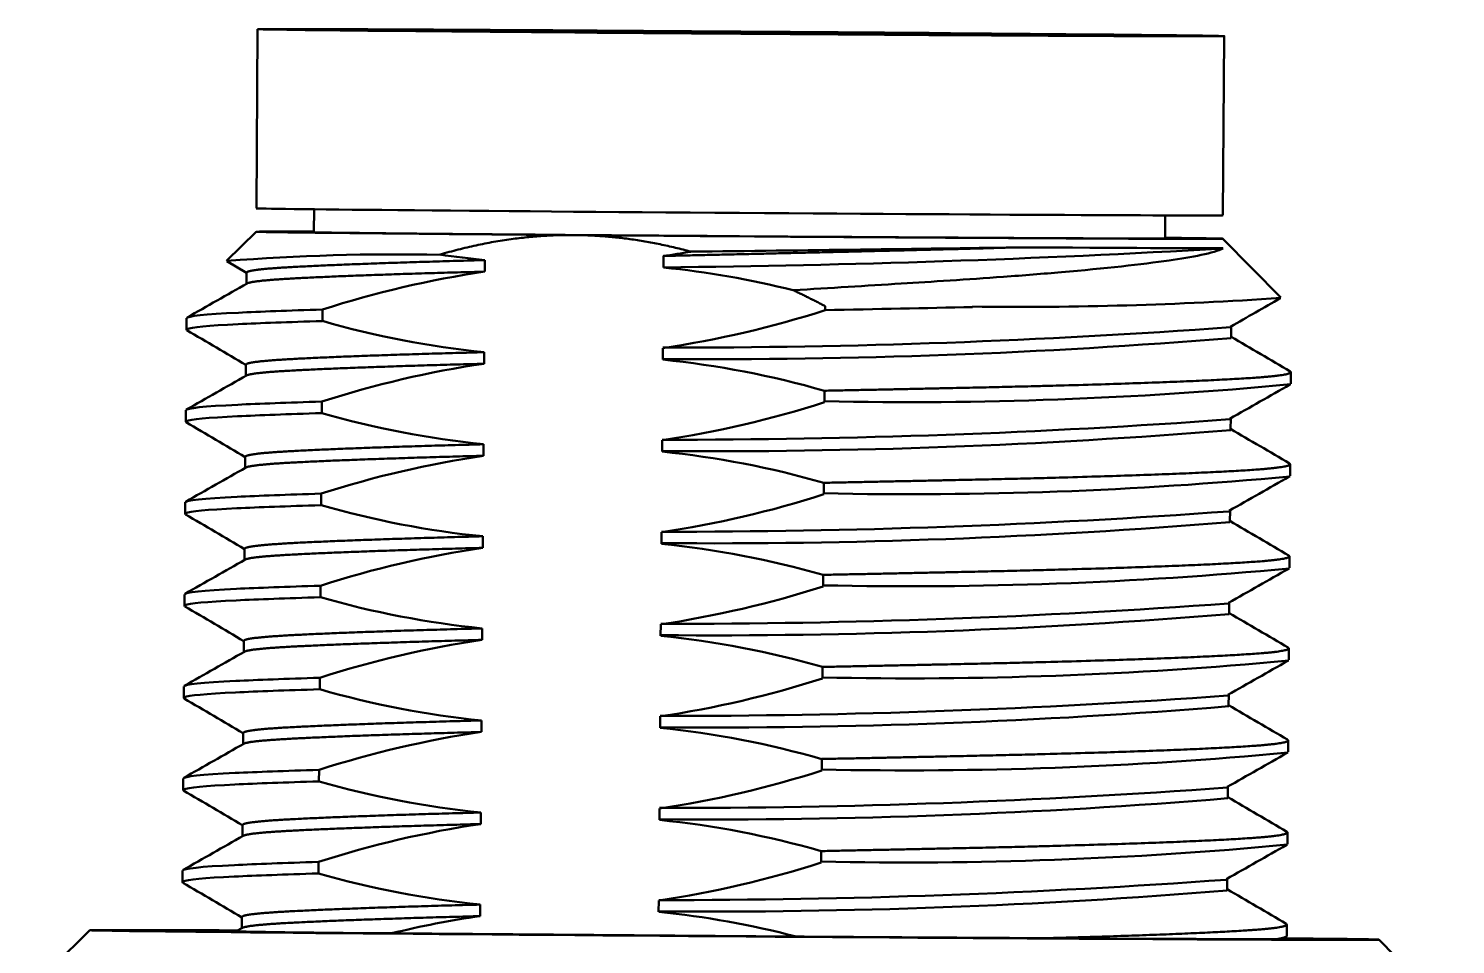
# Model space of a CAD drawing. Header units: millimetres. Extents: x 0 to 420, y 0 to 297.
# Drawn here: x 299.031 to 301.245, y 278.245 to 279.666 of the extents above; entities that cross this region are included whole.
import ezdxf

# ---------------------------------------------------------------- set-up
doc = ezdxf.new("R2010")
doc.units = ezdxf.units.MM
doc.header["$LTSCALE"] = 0.75
doc.layers.add('Visible', color=7, linetype='Continuous', lineweight=50)

msp = doc.modelspace()

# ---------------------------------------------------------------- linework, layer by layer
at = {"layer": 'Visible', "extrusion": (0, 1, 0)}
for p, q in [((299.3844, 279.3873), (299.3864, 279.6652)), ((300.8843, 279.3764), (300.8863, 279.6544)), ((299.4739, 279.3858), (299.4737, 279.35)), ((300.7947, 279.3762), (300.7945, 279.3404)), ((299.3841, 279.351), (299.3382, 279.3057)), ((300.8841, 279.3401), (300.9742, 279.2487)), ((299.3693, 279.287), (299.3384, 279.3052)), ((299.7389, 279.3069), (299.7388, 279.289)), ((300.016, 279.2954), (300.0161, 279.3133)), ((299.3692, 279.2702), (299.3693, 279.2875)), ((300.267, 279.2355), (300.2669, 279.2292)), ((299.2758, 279.1989), (299.276, 279.2168)), ((299.4868, 279.2124), (299.487, 279.2302)), ((300.8973, 279.1872), (300.8974, 279.2043)), ((300.015, 279.1526), (300.0151, 279.1704)), ((299.3681, 279.1274), (299.3682, 279.1447)), ((299.7379, 279.164), (299.7378, 279.1461)), ((300.9896, 279.1151), (300.9897, 279.1329)), ((300.266, 279.1042), (300.2659, 279.0863)), ((299.4858, 279.0695), (299.4859, 279.0874)), ((299.2748, 279.0561), (299.2749, 279.0739)), ((300.8963, 279.0443), (300.8964, 279.0615)), ((299.7369, 279.0211), (299.7367, 279.0033)), ((300.0139, 279.0097), (300.014, 279.0276)), ((299.3671, 278.9845), (299.3672, 279.0018)), ((300.9885, 278.9722), (300.9887, 278.9901)), ((300.265, 278.9613), (300.2649, 278.9435)), ((299.2738, 278.9132), (299.2739, 278.9311)), ((299.4848, 278.9267), (299.4849, 278.9445)), ((300.8952, 278.9015), (300.8954, 278.9186)), ((300.0129, 278.8669), (300.013, 278.8847)), ((299.366, 278.8417), (299.3662, 278.859)), ((299.7358, 278.8783), (299.7357, 278.8604)), ((300.9875, 278.8294), (300.9876, 278.8472)), ((300.264, 278.8185), (300.2638, 278.8006)), ((299.4837, 278.7838), (299.4838, 278.8017)), ((299.2727, 278.7704), (299.2729, 278.7882)), ((300.8942, 278.7586), (300.8943, 278.7758)), ((299.7348, 278.7354), (299.7347, 278.7176)), ((300.0118, 278.724), (300.012, 278.7419)), ((299.365, 278.6988), (299.3651, 278.7161)), ((300.9865, 278.6865), (300.9866, 278.7044)), ((299.4827, 278.641), (299.4828, 278.6588)), ((300.2629, 278.6756), (300.2628, 278.6578)), ((299.2717, 278.6275), (299.2718, 278.6454)), ((300.8932, 278.6158), (300.8933, 278.6329)), ((299.7338, 278.5926), (299.7336, 278.5747)), ((300.0108, 278.5811), (300.0109, 278.599)), ((299.364, 278.556), (299.3641, 278.5733)), ((300.9854, 278.5437), (300.9856, 278.5615)), ((300.2619, 278.5328), (300.2618, 278.5149)), ((299.2707, 278.4847), (299.2708, 278.5025)), ((299.4816, 278.4981), (299.4818, 278.516)), ((300.8921, 278.4729), (300.8922, 278.4901)), ((299.7327, 278.4497), (299.7326, 278.4319)), ((300.0098, 278.4383), (300.0099, 278.4561)), ((299.3629, 278.4131), (299.3631, 278.4304)), ((300.9844, 278.4008), (300.9845, 278.4187)), ((299.4806, 278.3553), (299.4807, 278.3731)), ((300.2609, 278.3899), (300.2607, 278.3721)), ((299.2696, 278.3418), (299.2698, 278.3597)), ((300.8911, 278.3301), (300.8912, 278.3472)), ((299.7317, 278.3069), (299.7316, 278.289)), ((300.0087, 278.2954), (300.0089, 278.3133)), ((299.3619, 278.2702), (299.362, 278.2876)), ((299.1262, 278.2671), (299.0697, 278.2114)), ((299.3533, 278.2654), (299.3628, 278.2708)), ((300.2219, 278.2572), (299.5942, 278.2623)), ((300.9833, 278.258), (300.9835, 278.2758)), ((300.9822, 278.2567), (300.9768, 278.2536)), ((301.1262, 278.2526), (301.1776, 278.2004))]:
    msp.add_line(p, q, dxfattribs=at)
at = {"layer": 'Visible', "extrusion": (1e-16, 0, -1)}
for centre, radius, start, end in [((-299.833, 297.6213), 18.3266, 266.71076, 269.42775), ((-299.6007, 275.9565), 3.3593, 85.5216, 91.1735), ((-299.8327, 280.608), 1.3077, 260.0532, 261.9358), ((-299.9716, 277.722), 1.5842, 72.1846, 81.5486), ((-299.881, 277.9297), 1.3723, 95.6445, 104.1951), ((-300.5693, 285.1568), 5.9225, 266.07975, 270.71111), ((-299.8814, 280.5845), 1.4277, 275.7683, 286.0432), ((-299.7823, 280.7374), 1.5842, 252.1845, 261.5486), ((-300.0282, 291.0899), 11.9188, 265.82328, 270.06295), ((-300.0932, 288.9959), 9.8428, 265.31351, 270.45542), ((-299.9706, 277.5792), 1.5842, 72.1845, 81.5486), ((-299.8715, 277.732), 1.4277, 95.7683, 106.0432), ((-300.3993, 285.3962), 6.3097, 264.63103, 271.2107), ((-299.7812, 280.5945), 1.5842, 252.1845, 261.5486), ((-299.8804, 280.4417), 1.4277, 275.7683, 286.0432), ((-300.0271, 290.947), 11.9188, 265.82328, 270.06295), ((-300.0922, 288.8531), 9.8428, 265.31351, 270.45542), ((-299.9696, 277.4363), 1.5842, 72.1845, 81.5486), ((-299.8704, 277.5892), 1.4277, 95.7683, 106.0432), ((-300.3982, 285.2533), 6.3097, 264.63103, 271.2107), ((-299.8793, 280.2988), 1.4277, 275.7683, 286.0432), ((-299.7802, 280.4517), 1.5842, 252.1845, 261.5486), ((-300.0261, 290.8042), 11.9188, 265.82328, 270.06295), ((-300.0911, 288.7102), 9.8428, 265.31351, 270.45542), ((-299.9685, 277.2935), 1.5842, 72.1845, 81.5486), ((-299.8694, 277.4463), 1.4277, 95.7683, 106.0432), ((-300.3972, 285.1105), 6.3097, 264.63103, 271.2107), ((-299.7791, 280.3088), 1.5842, 252.1845, 261.5486), ((-299.8783, 280.156), 1.4277, 275.7683, 286.0432), ((-300.0251, 290.6613), 11.9188, 265.82328, 270.06295), ((-300.0901, 288.5674), 9.8428, 265.31351, 270.45542), ((-299.8684, 277.3035), 1.4277, 95.7683, 106.0432), ((-299.9675, 277.1506), 1.5842, 72.1845, 81.5486), ((-300.3961, 284.9676), 6.3097, 264.63103, 271.2107), ((-299.7781, 280.166), 1.5842, 252.1845, 261.5486), ((-299.8773, 280.0131), 1.4277, 275.7683, 286.0432), ((-300.0891, 288.4245), 9.8428, 265.31351, 270.45542), ((-300.024, 290.5184), 11.9188, 265.82328, 270.06295), ((-299.9665, 277.0078), 1.5842, 72.1845, 81.5486), ((-299.8673, 277.1606), 1.4277, 95.7683, 106.0432), ((-300.3951, 284.8248), 6.3097, 264.63103, 271.2107), ((-299.7771, 280.0231), 1.5842, 252.1845, 261.5486), ((-299.8762, 279.8702), 1.4277, 275.7683, 286.0432), ((-300.023, 290.3756), 11.9188, 265.82328, 270.06295), ((-300.088, 288.2817), 9.8428, 265.31351, 270.45542), ((-299.8663, 277.0178), 1.4277, 95.7683, 106.0432), ((-299.9654, 276.8649), 1.5842, 72.1845, 81.5486), ((-300.3941, 284.6819), 6.3097, 264.63103, 271.2107), ((-299.776, 279.8803), 1.5842, 252.1846, 261.5486), ((-299.8752, 279.7274), 1.4277, 275.7683, 286.0432), ((-300.087, 288.1388), 9.8428, 265.31351, 270.45542), ((-300.022, 290.2327), 11.9188, 265.82328, 270.06295), ((-299.9329, 276.8865), 1.4169, 76.1697, 81.8324), ((-299.8719, 276.9175), 1.3848, 95.6707, 104.6417), ((-299.6795, 294.8179), 16.5558, 270.29538, 271.12894)]:
    msp.add_arc(centre, radius, start, end, dxfattribs=at)
for major_axis in [(-0.75, 0.0054), (-0.5928, 0.0043)]:
    msp.add_ellipse((300.1363, 279.6598), major_axis=major_axis, ratio=0.002285, dxfattribs=at)
for centre, major_axis, ratio, start_param, end_param in [((300.1343, 279.3818), (-0.75, 0.0054), 0.002285, 3.141593, 6.283185), ((300.1341, 279.3455), (-0.75, 0.0054), 0.002285, -1.22207, 0.49373), ((300.1341, 279.3455), (-0.6786, 0.0049), 0.002285, 2.909831, 6.514947), ((300.1341, 279.3455), (-0.75, 0.0054), 0.002285, 2.647863, 5.061115), ((300.134, 279.3312), (-0.7643, 0.0055), 0.002285, 3.332323, 4.117721), ((300.1332, 279.2295), (0.8575, 0.0171), 0.00348, 1.134337, 1.414285), ((300.1262, 278.2598), (-1, 0.0073), 0.002285, 2.592168, 6.974769), ((300.1262, 278.2598), (-0.8571, 0.0062), 0.002285, 3.329297, 4.114695)]:
    msp.add_ellipse(centre, major_axis=major_axis, ratio=ratio, start_param=start_param, end_param=end_param, dxfattribs=at)
at = {"layer": 'Visible'}
for points, weights in [([(299.6695, 279.3155), (299.7759, 279.3466), (299.8778, 279.3458)], [1.78105560749, 1.81904761762, 1.81904761762]), ([(299.8778, 279.3458), (299.9668, 279.3451), (300.0586, 279.32)], [1.81904761762, 1.81904761762, 1.7900251174]), ([(300.2175, 279.2602), (300.2419, 279.2487), (300.267, 279.2355)], [1.72381889677, 1.71158426642, 1.69777777647]), ([(300.9833, 278.258), (300.9833, 278.2556), (300.9683, 278.2534)], [0.962404927456, 0.964401138441, 0.974963967386])]:
    msp.add_rational_spline(points, weights, degree=2, dxfattribs=at)
for points, weights, knots in [([(300.5622, 279.3266), (300.512, 279.3251), (300.4572, 279.3237), (300.2462, 279.3185), (300.0161, 279.3133)], [0.975309662965, 0.984497722588, 1, 0.942877655711, 0.971486845258], [0.06661591, 0.06661591, 0.06661591, 0.06944444, 0.06944444, 0.07986695, 0.07986695, 0.07986695]), ([(299.7389, 279.3069), (299.5396, 279.3016), (299.4411, 279.2962), (299.3693, 279.2923), (299.3693, 279.2875)], [0.971486845258, 0.942877655711, 1, 0.957732136991, 0.962404927456], [0.08679972, 0.08679972, 0.08679972, 0.09722222, 0.09722222, 0.10493439, 0.10493439, 0.10493439]), ([(299.7388, 279.289), (299.5394, 279.2838), (299.4409, 279.2784), (299.3774, 279.2749), (299.3701, 279.2707)], [0.971486845258, 0.942877655711, 1, 0.962408015843, 0.961945527063], [0.08679972, 0.08679972, 0.08679972, 0.09722222, 0.09722222, 0.10408123, 0.10408123, 0.10408123]), ([(299.7379, 279.164), (299.5385, 279.1588), (299.44, 279.1534), (299.3683, 279.1495), (299.3682, 279.1447)], [0.971486845258, 0.942877655711, 1, 0.957732136991, 0.962404927456], [0.19791083, 0.19791083, 0.19791083, 0.20833333, 0.20833333, 0.2160455, 0.2160455, 0.2160455]), ([(299.7378, 279.1461), (299.5384, 279.1409), (299.4399, 279.1355), (299.3764, 279.1321), (299.369, 279.1279)], [0.971486845258, 0.942877655711, 1, 0.962408015843, 0.961945527063], [0.19791083, 0.19791083, 0.19791083, 0.20833333, 0.20833333, 0.21519234, 0.21519234, 0.21519234]), ([(300.9886, 279.1342), (300.9974, 279.129), (300.938, 279.1247), (300.8167, 279.1159), (300.4949, 279.109), (300.3854, 279.1066), (300.266, 279.1042)], [0.961951858224, 0.961261368762, 1, 0.923879532511, 1, 0.972729596799, 0.964998613553], [0.15959844, 0.15959844, 0.15959844, 0.16666667, 0.16666667, 0.18055556, 0.18055556, 0.18553129, 0.18553129, 0.18553129]), ([(299.7369, 279.0211), (299.5375, 279.0159), (299.439, 279.0105), (299.3672, 279.0066), (299.3672, 279.0018)], [0.971486845258, 0.942877655711, 1, 0.957732136991, 0.962404927456], [0.30902194, 0.30902194, 0.30902194, 0.31944444, 0.31944444, 0.32715661, 0.32715661, 0.32715661]), ([(299.7367, 279.0033), (299.5374, 278.998), (299.4389, 278.9927), (299.3754, 278.9892), (299.368, 278.985)], [0.971486845258, 0.942877655711, 1, 0.962408015843, 0.961945527063], [0.30902194, 0.30902194, 0.30902194, 0.31944444, 0.31944444, 0.32630345, 0.32630345, 0.32630345]), ([(300.9876, 278.9914), (300.9964, 278.9862), (300.937, 278.9819), (300.8156, 278.9731), (300.4938, 278.9661), (300.3843, 278.9638), (300.265, 278.9613)], [0.961951858224, 0.961261368762, 1, 0.923879532511, 1, 0.972729596799, 0.964998613553], [0.27070955, 0.27070955, 0.27070955, 0.27777778, 0.27777778, 0.29166667, 0.29166667, 0.29664241, 0.29664241, 0.29664241]), ([(299.7358, 278.8783), (299.5365, 278.8731), (299.438, 278.8677), (299.3662, 278.8638), (299.3662, 278.859)], [0.971486845258, 0.942877655711, 1, 0.957732136991, 0.962404927456], [0.42013305, 0.42013305, 0.42013305, 0.43055556, 0.43055556, 0.43826772, 0.43826772, 0.43826772]), ([(299.7357, 278.8604), (299.5363, 278.8552), (299.4378, 278.8498), (299.3743, 278.8464), (299.367, 278.8422)], [0.971486845258, 0.942877655711, 1, 0.962408015843, 0.961945527063], [0.42013305, 0.42013305, 0.42013305, 0.43055556, 0.43055556, 0.43741456, 0.43741456, 0.43741456]), ([(299.7348, 278.7354), (299.5354, 278.7302), (299.4369, 278.7248), (299.3652, 278.7209), (299.3651, 278.7161)], [0.971486845258, 0.942877655711, 1, 0.957732136991, 0.962404927456], [0.53124416, 0.53124416, 0.53124416, 0.54166667, 0.54166667, 0.54937883, 0.54937883, 0.54937883]), ([(299.7347, 278.7176), (299.5353, 278.7123), (299.4368, 278.707), (299.3733, 278.7035), (299.3659, 278.6993)], [0.971486845258, 0.942877655711, 1, 0.962408015843, 0.961945527063], [0.53124416, 0.53124416, 0.53124416, 0.54166667, 0.54166667, 0.54852567, 0.54852567, 0.54852567]), ([(299.7338, 278.5926), (299.5344, 278.5873), (299.4359, 278.582), (299.3641, 278.5781), (299.3641, 278.5733)], [0.971486845258, 0.942877655711, 1, 0.957732136991, 0.962404927456], [0.64235527, 0.64235527, 0.64235527, 0.65277778, 0.65277778, 0.66048994, 0.66048994, 0.66048994]), ([(299.7336, 278.5747), (299.5343, 278.5695), (299.4358, 278.5641), (299.3722, 278.5607), (299.3649, 278.5565)], [0.971486845258, 0.942877655711, 1, 0.962408015843, 0.961945527063], [0.64235527, 0.64235527, 0.64235527, 0.65277778, 0.65277778, 0.65963679, 0.65963679, 0.65963679]), ([(300.9844, 278.5628), (300.9933, 278.5576), (300.9339, 278.5533), (300.8125, 278.5445), (300.4907, 278.5376), (300.3812, 278.5352), (300.2619, 278.5328)], [0.961951858224, 0.961261368762, 1, 0.923879532511, 1, 0.972729596799, 0.964998613553], [0.60404289, 0.60404289, 0.60404289, 0.61111111, 0.61111111, 0.625, 0.625, 0.62997574, 0.62997574, 0.62997574]), ([(299.7327, 278.4497), (299.5333, 278.4445), (299.4348, 278.4391), (299.3631, 278.4352), (299.3631, 278.4304)], [0.971486845258, 0.942877655711, 1, 0.957732136991, 0.962404927456], [0.75346638, 0.75346638, 0.75346638, 0.76388889, 0.76388889, 0.77160105, 0.77160105, 0.77160105]), ([(299.7326, 278.4319), (299.5332, 278.4266), (299.4347, 278.4213), (299.3712, 278.4178), (299.3639, 278.4136)], [0.971486845258, 0.942877655711, 1, 0.962408015843, 0.961945527063], [0.75346638, 0.75346638, 0.75346638, 0.76388889, 0.76388889, 0.7707479, 0.7707479, 0.7707479]), ([(300.9834, 278.42), (300.9922, 278.4148), (300.9329, 278.4105), (300.8115, 278.4017), (300.4897, 278.3947), (300.3802, 278.3924), (300.2609, 278.3899)], [0.961951858224, 0.961261368762, 1, 0.923879532511, 1, 0.972729596799, 0.964998613553], [0.715154, 0.715154, 0.715154, 0.72222222, 0.72222222, 0.73611111, 0.73611111, 0.74108685, 0.74108685, 0.74108685]), ([(299.7317, 278.3069), (299.5323, 278.3016), (299.4338, 278.2963), (299.3621, 278.2924), (299.362, 278.2876)], [0.971486845258, 0.942877655711, 1, 0.957732136991, 0.962404927456], [0.8645775, 0.8645775, 0.8645775, 0.875, 0.875, 0.88271217, 0.88271217, 0.88271217]), ([(299.7316, 278.289), (299.5322, 278.2838), (299.4337, 278.2784), (299.3702, 278.275), (299.3628, 278.2708)], [0.971486845258, 0.942877655711, 1, 0.962408015843, 0.961945527063], [0.8645775, 0.8645775, 0.8645775, 0.875, 0.875, 0.88185901, 0.88185901, 0.88185901]), ([(300.9824, 278.2771), (300.9912, 278.2719), (300.9318, 278.2676), (300.8372, 278.2608), (300.6085, 278.2547)], [0.961951858224, 0.961261368762, 1, 0.939675352063, 0.974963967386], [0.82626511, 0.82626511, 0.82626511, 0.83333333, 0.83333333, 0.84434013, 0.84434013, 0.84434013])]:
    msp.add_rational_spline(points, weights, degree=2, knots=knots, dxfattribs=at)
for points, knots in [([(300.5622, 279.3266), (300.4892, 279.3254), (300.4076, 279.3243), (300.2362, 279.3221), (300.1471, 279.321), (300.0586, 279.32)], [-0.373099, -0.373099, -0.373099, -0.373099, -0.1865478, -0.1865478, -0.000001, -0.000001, -0.000001, -0.000001]), ([(300.8844, 279.3254), (300.8711, 279.3175), (300.8356, 279.3115), (300.7582, 279.3002), (300.7016, 279.294), (300.6055, 279.2857), (300.5755, 279.2833), (300.4871, 279.2768), (300.4323, 279.2735), (300.3311, 279.2671), (300.2749, 279.2636), (300.2175, 279.2602)], [0, 0, 0, 0, 0.233034, 0.233034, 0.519617, 0.519617, 0.63878, 0.63878, 0.852299, 0.852299, 1.097842, 1.097842, 1.097842, 1.097842]), ([(299.2766, 279.198), (299.2755, 279.1987), (299.2756, 279.1994), (299.277, 279.2), (299.2826, 279.2027), (299.3101, 279.2053), (299.3563, 279.2075), (299.3898, 279.2091), (299.4342, 279.2107), (299.4868, 279.2124)], [0.8254343, 0.8254343, 0.8254343, 0.8254343, 0.881871, 0.881871, 0.881871, 1.1140692, 1.1140692, 1.1140692, 1.2823998, 1.2823998, 1.2823998, 1.2823998]), ([(299.487, 279.2302), (299.4343, 279.2286), (299.39, 279.2269), (299.3565, 279.2253), (299.3042, 279.2229), (299.2767, 279.2199), (299.2763, 279.2168)], [0.000001, 0.000001, 0.000001, 0.000001, 0.1683588, 0.1683588, 0.1683588, 0.4311612, 0.4311612, 0.4311612, 0.4311612]), ([(299.4859, 279.0874), (299.4333, 279.0857), (299.3889, 279.0841), (299.3554, 279.0825), (299.3031, 279.08), (299.2757, 279.0771), (299.2753, 279.0739)], [0.000001, 0.000001, 0.000001, 0.000001, 0.1683588, 0.1683588, 0.1683588, 0.4311612, 0.4311612, 0.4311612, 0.4311612]), ([(299.2756, 279.0552), (299.2744, 279.0558), (299.2746, 279.0565), (299.2759, 279.0572), (299.2816, 279.0599), (299.3091, 279.0624), (299.3553, 279.0646), (299.3888, 279.0662), (299.4331, 279.0679), (299.4858, 279.0695)], [0.8254343, 0.8254343, 0.8254343, 0.8254343, 0.881871, 0.881871, 0.881871, 1.1140692, 1.1140692, 1.1140692, 1.2823998, 1.2823998, 1.2823998, 1.2823998]), ([(299.2746, 278.9123), (299.2734, 278.913), (299.2735, 278.9136), (299.2749, 278.9143), (299.2805, 278.917), (299.3081, 278.9196), (299.3543, 278.9218), (299.3878, 278.9234), (299.4321, 278.925), (299.4848, 278.9267)], [0.8254343, 0.8254343, 0.8254343, 0.8254343, 0.881871, 0.881871, 0.881871, 1.1140692, 1.1140692, 1.1140692, 1.2823998, 1.2823998, 1.2823998, 1.2823998]), ([(299.4849, 278.9445), (299.4322, 278.9429), (299.3879, 278.9412), (299.3544, 278.9396), (299.3021, 278.9372), (299.2746, 278.9342), (299.2742, 278.9311)], [0.000001, 0.000001, 0.000001, 0.000001, 0.1683588, 0.1683588, 0.1683588, 0.4311612, 0.4311612, 0.4311612, 0.4311612]), ([(299.4838, 278.8017), (299.4312, 278.8), (299.3869, 278.7984), (299.3534, 278.7968), (299.3011, 278.7943), (299.2736, 278.7913), (299.2732, 278.7882)], [0.000001, 0.000001, 0.000001, 0.000001, 0.1683588, 0.1683588, 0.1683588, 0.4311612, 0.4311612, 0.4311612, 0.4311612]), ([(299.2735, 278.7695), (299.2724, 278.7701), (299.2725, 278.7708), (299.2739, 278.7715), (299.2795, 278.7742), (299.307, 278.7767), (299.3532, 278.7789), (299.3867, 278.7805), (299.4311, 278.7822), (299.4837, 278.7838)], [0.8254343, 0.8254343, 0.8254343, 0.8254343, 0.881871, 0.881871, 0.881871, 1.1140692, 1.1140692, 1.1140692, 1.2823998, 1.2823998, 1.2823998, 1.2823998]), ([(299.4828, 278.6588), (299.4302, 278.6572), (299.3858, 278.6555), (299.3523, 278.6539), (299.3, 278.6515), (299.2726, 278.6485), (299.2722, 278.6454)], [0.000001, 0.000001, 0.000001, 0.000001, 0.1683588, 0.1683588, 0.1683588, 0.4311609, 0.4311609, 0.4311609, 0.4311609]), ([(299.2725, 278.6266), (299.2713, 278.6273), (299.2714, 278.6279), (299.2728, 278.6286), (299.2785, 278.6313), (299.306, 278.6339), (299.3522, 278.6361), (299.3857, 278.6377), (299.43, 278.6393), (299.4827, 278.641)], [0.8254343, 0.8254343, 0.8254343, 0.8254343, 0.881871, 0.881871, 0.881871, 1.1140692, 1.1140692, 1.1140692, 1.2823998, 1.2823998, 1.2823998, 1.2823998]), ([(299.4818, 278.516), (299.4291, 278.5143), (299.3848, 278.5127), (299.3513, 278.5111), (299.299, 278.5086), (299.2715, 278.5056), (299.2711, 278.5025)], [0.000001, 0.000001, 0.000001, 0.000001, 0.1683588, 0.1683588, 0.1683588, 0.4311609, 0.4311609, 0.4311609, 0.4311609]), ([(299.2714, 278.4837), (299.2703, 278.4844), (299.2704, 278.4851), (299.2718, 278.4857), (299.2774, 278.4885), (299.305, 278.491), (299.3512, 278.4932), (299.3847, 278.4948), (299.429, 278.4965), (299.4816, 278.4981)], [0.8254343, 0.8254343, 0.8254343, 0.8254343, 0.881871, 0.881871, 0.881871, 1.1140692, 1.1140692, 1.1140692, 1.2823998, 1.2823998, 1.2823998, 1.2823998]), ([(299.4807, 278.3731), (299.4281, 278.3715), (299.3837, 278.3698), (299.3503, 278.3682), (299.298, 278.3657), (299.2705, 278.3628), (299.2701, 278.3597)], [0.000001, 0.000001, 0.000001, 0.000001, 0.1683588, 0.1683588, 0.1683588, 0.4311609, 0.4311609, 0.4311609, 0.4311609]), ([(299.2704, 278.3409), (299.2693, 278.3416), (299.2694, 278.3422), (299.2707, 278.3429), (299.2764, 278.3456), (299.3039, 278.3482), (299.3501, 278.3504), (299.3836, 278.3519), (299.428, 278.3536), (299.4806, 278.3553)], [0.8254343, 0.8254343, 0.8254343, 0.8254343, 0.881871, 0.881871, 0.881871, 1.1140692, 1.1140692, 1.1140692, 1.2823998, 1.2823998, 1.2823998, 1.2823998]), ([(300.6085, 278.2547), (300.5507, 278.2551), (300.4881, 278.2555), (300.3578, 278.2563), (300.2903, 278.2568), (300.2219, 278.2572)], [-0.2875992, -0.2875992, -0.2875992, -0.2875992, -0.143799, -0.143799, -0.000001, -0.000001, -0.000001, -0.000001])]:
    msp.add_open_spline(points, degree=3, knots=knots, dxfattribs=at)
for points in [[(299.6695, 279.3155), (299.6926, 279.312), (299.7157, 279.3091), (299.7389, 279.3069)], [(299.2768, 279.2177), (299.3079, 279.2354), (299.339, 279.2531), (299.3701, 279.2707)], [(300.9738, 279.2478), (300.948, 279.2331), (300.9221, 279.2183), (300.8962, 279.2036)], [(299.3682, 279.1442), (299.3377, 279.1621), (299.3072, 279.1801), (299.2766, 279.198)], [(300.8973, 279.1879), (300.9277, 279.17), (300.9582, 279.1521), (300.9886, 279.1342)], [(299.2757, 279.0749), (299.3068, 279.0925), (299.3379, 279.1102), (299.369, 279.1279)], [(300.9884, 279.1138), (300.9574, 279.0961), (300.9263, 279.0785), (300.8952, 279.0608)], [(299.3672, 279.0013), (299.3367, 279.0193), (299.3061, 279.0372), (299.2756, 279.0552)], [(300.8963, 279.045), (300.9267, 279.0271), (300.9571, 279.0093), (300.9876, 278.9914)], [(299.2747, 278.932), (299.3058, 278.9497), (299.3369, 278.9674), (299.368, 278.985)], [(300.9874, 278.971), (300.9563, 278.9533), (300.9252, 278.9356), (300.8941, 278.9179)], [(299.3662, 278.8585), (299.3356, 278.8764), (299.3051, 278.8944), (299.2746, 278.9123)], [(300.8952, 278.9022), (300.9257, 278.8843), (300.9561, 278.8664), (300.9865, 278.8485)], [(299.2737, 278.7892), (299.3048, 278.8068), (299.3359, 278.8245), (299.367, 278.8422)], [(300.9864, 278.8281), (300.9553, 278.8104), (300.9242, 278.7927), (300.8931, 278.7751)], [(299.3651, 278.7156), (299.3346, 278.7336), (299.3041, 278.7515), (299.2735, 278.7695)], [(300.8942, 278.7593), (300.9246, 278.7414), (300.955, 278.7236), (300.9855, 278.7057)], [(299.2726, 278.6463), (299.3037, 278.664), (299.3348, 278.6816), (299.3659, 278.6993)], [(300.9853, 278.6852), (300.9542, 278.6676), (300.9231, 278.6499), (300.8921, 278.6322)], [(299.3641, 278.5728), (299.3336, 278.5907), (299.303, 278.6087), (299.2725, 278.6266)], [(300.8932, 278.6165), (300.9236, 278.5986), (300.954, 278.5807), (300.9844, 278.5628)], [(299.2716, 278.5034), (299.3027, 278.5211), (299.3338, 278.5388), (299.3649, 278.5565)], [(300.9843, 278.5424), (300.9532, 278.5247), (300.9221, 278.507), (300.891, 278.4894)], [(299.3631, 278.4299), (299.3325, 278.4479), (299.302, 278.4658), (299.2714, 278.4837)], [(300.8921, 278.4736), (300.9225, 278.4557), (300.953, 278.4379), (300.9834, 278.42)], [(299.2706, 278.3606), (299.3017, 278.3783), (299.3328, 278.3959), (299.3639, 278.4136)], [(300.9833, 278.3995), (300.9522, 278.3819), (300.9211, 278.3642), (300.89, 278.3465)], [(299.362, 278.2871), (299.3315, 278.305), (299.3009, 278.3229), (299.2704, 278.3409)], [(300.8911, 278.3308), (300.9215, 278.3129), (300.9519, 278.295), (300.9824, 278.2771)], [(300.9768, 278.2536), (300.9766, 278.2535), (300.9738, 278.2534), (300.9683, 278.2534)]]:
    msp.add_open_spline(points, degree=3, dxfattribs=at)
at = {"layer": 'Visible', "extrusion": (5.234e-13, -2.45404e-11, -1)}
for points, knots in [([(300.9865, 278.8485), (300.9953, 278.8433), (300.936, 278.839), (300.8146, 278.8302), (300.4928, 278.8233), (300.3833, 278.8209), (300.264, 278.8185)], [0.38182066, 0.38182066, 0.38182066, 0.38888889, 0.38888889, 0.40277778, 0.40277778, 0.40775352, 0.40775352, 0.40775352]), ([(300.9855, 278.7057), (300.9943, 278.7005), (300.9349, 278.6962), (300.8135, 278.6874), (300.4918, 278.6804), (300.3823, 278.6781), (300.2629, 278.6756)], [0.49293178, 0.49293178, 0.49293178, 0.5, 0.5, 0.51388889, 0.51388889, 0.51886463, 0.51886463, 0.51886463])]:
    msp.add_rational_spline(points, [0.961951858224, 0.961261368762, 1, 0.923879532511, 1, 0.972729596799, 0.964998613553], degree=2, knots=knots, dxfattribs=at)

doc.saveas('drawing.dxf')
